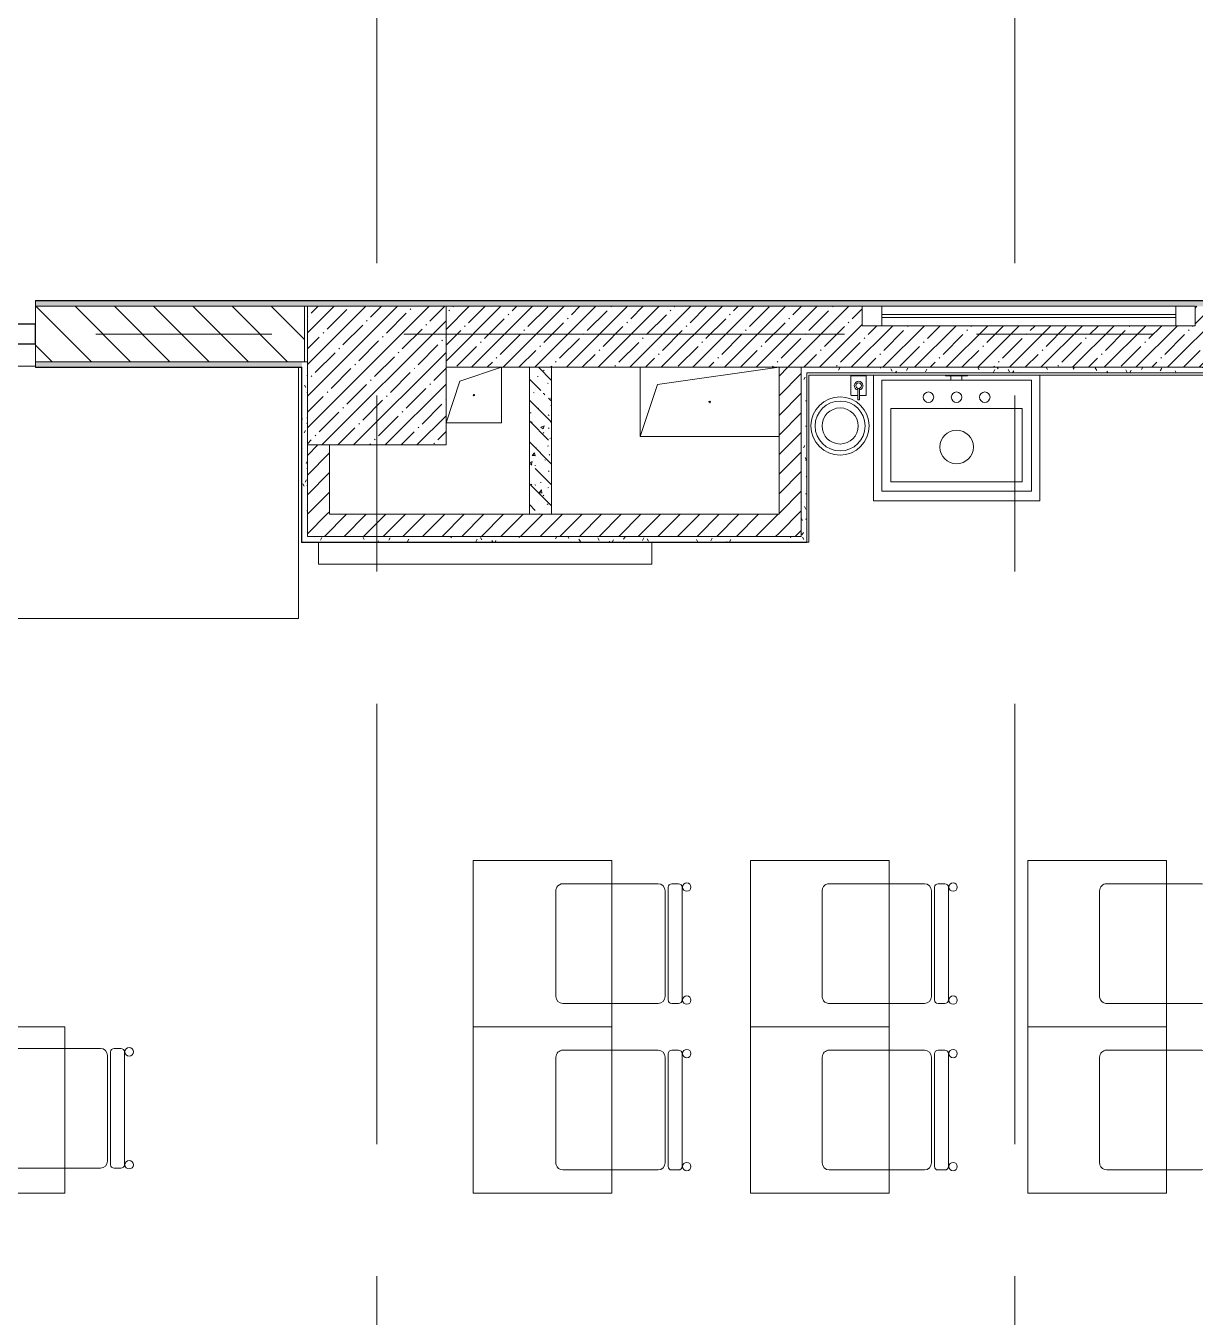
# Model space of a CAD drawing. Header units: millimetres. Extents: x 35147 to 231677, y -8553 to 29000.
# Drawn here: x 50895 to 55110, y 4256 to 8911 of the extents above; entities that cross this region are included whole.
import ezdxf

# ---------------------------------------------------------------- set-up
doc = ezdxf.new("R2010")
doc.units = ezdxf.units.MM
doc.linetypes.add('Осевая', pattern=[3175, 635, -476.25, 1587.5, -476.25])
for name, color, linetype, lineweight in [('A-GENM', 7, 'Continuous', 9), ('A-GLAZ', 7, 'Continuous', 9), ('A-GLAZ-1', 7, 'Continuous', 13), ('A-GLAZ-CWMG', 7, 'Continuous', 9), ('A-GLAZ-CWMG-1', 7, 'Continuous', 25), ('A-WALL', 7, 'Continuous', 9), ('I-WALL', 7, 'Continuous', 9), ('P-SANR-FIXT', 7, 'Continuous', 9), ('P-SANR-FIXT-1', 7, 'Continuous', 13), ('S-COLS', 7, 'Continuous', 9), ('Оси-2', 7, 'Осевая', 9)]:
    doc.layers.add(name, color=color, linetype=linetype, lineweight=lineweight)
for name, color, linetype, lineweight, true_color in [('A-WALL-1', 7, 'Continuous', 9, 0x3c3c3c), ('A-WALL-FNSH-1', 7, 'Continuous', 9, 0x3c3c3c), ('I-FURN-1', 7, 'Continuous', 9, 0xf0f0f0)]:
    doc.layers.add(name, color=color, linetype=linetype, lineweight=lineweight, true_color=true_color)
pattern_1 = [(45, (0, 0), (-35.35534, 35.35534), [])]
pattern_2 = [(0, (0, 0), (121.92, 30.48), [10.058, -81.382, 10.058, -81.382, -487.68]), (0, (0, 0), (121.92, 30.48), [-182.88, 10.058, -172.822, 10.058, -81.382, -213.36]), (0, (0, 0), (121.92, 30.48), [-457.2, 10.058, -50.902, 10.058, -142.342]), (120, (45.72, 15.24), (-87.356454, 90.345817), [10.058, -81.382, 10.058, -81.382, -487.68]), (120, (45.72, 15.24), (-87.356454, 90.345817), [-182.88, 10.058, -172.822, 10.058, -81.382, -213.36]), (120, (45.72, 15.24), (-87.356454, 90.345817), [-457.2, 10.058, -50.902, 10.058, -142.342]), (240, (60.96, 76.2), (-34.563546, -120.825817), [10.058, -81.382, 10.058, -81.382, -487.68]), (240, (60.96, 76.2), (-34.563546, -120.825817), [-182.88, 10.058, -172.822, 10.058, -81.382, -213.36]), (240, (60.96, 76.2), (-34.563546, -120.825817), [-457.2, 10.058, -50.902, 10.058, -142.342])]

# ---------------------------------------------------------------- blocks, each defined once
blk = doc.blocks.new('BSC_Колонна _Прямоугольная - 500х500-V3-План размещения напольных электротехнических лючков и розеток 2 этажа в осях 12-23')
at = {"layer": 'S-COLS'}
h = blk.add_hatch(dxfattribs=at)
h.set_pattern_fill('FP_4', color=256, style=0, pattern_type=2)
h.set_pattern_definition([(45, (-52160, -7650), (-57.02463, 57.02463), []), (45, (-52102.975, -7650), (-57.02463, 57.02463), [100.806, -20.161, 3.353, -16.808])])
h.paths.add_polyline_path([(-250, -250), (250, -250), (250, 250), (-250, 250)])
for p, q in [((250, 250), (-250, 250)), ((-250, 250), (-250, -250)), ((250, -250), (250, 250)), ((-250, -250), (250, -250))]:
    blk.add_line(p, q, dxfattribs=at)
blk = doc.blocks.new('GM_Отверстие прямоугольное _в плите_ - Отверстие-V52-План размещения напольных электротехнических лючков и розеток 2 этажа в осях 12-23')
at = {"layer": 'A-GENM'}
for p, q in [((-250, -125), (-250, 125)), ((-250, 125), (-250, -125)), ((-187.5, 62.5), (250, 125)), ((-250, -125), (-187.5, 62.5)), ((250, -125), (-250, -125)), ((-250, -125), (250, -125))]:
    blk.add_line(p, q, dxfattribs=at)
for start, end in [(360, 180), (180, 360)]:
    blk.add_arc((0, 0), 2.5, start, end, dxfattribs=at)
blk = doc.blocks.new('GM_Отверстие прямоугольное _в плите_ - Отверстие-V57-План размещения напольных электротехнических лючков и розеток 2 этажа в осях 12-23')
at = {"layer": 'A-GENM'}
for p, q in [((-50, 50), (100, 100)), ((100, 100), (100, -100)), ((100, -100), (100, 100)), ((-100, -100), (-50, 50)), ((100, -100), (-100, -100)), ((-100, -100), (100, -100))]:
    blk.add_line(p, q, dxfattribs=at)
for start, end in [(360, 180), (180, 360)]:
    blk.add_arc((0, 0), 2.5, start, end, dxfattribs=at)
blk = doc.blocks.new('120_Окно_СКБ_1Ст - 120_Окно_СКБ_1Ст 400х1200 EI30-24228621-План размещения напольных электротехнических лючков и розеток 2 этажа в осях 12-23')
at = {"layer": 'A-GLAZ'}
for p, q in [((600, 110), (-600, 110)), ((530, 80), (-530, 80)), ((530, 70), (-530, 70)), ((-600, 40), (600, 40))]:
    blk.add_line(p, q, dxfattribs=at)
at = {"layer": 'A-GLAZ-1'}
for p, q in [((-600, 40), (-600, 110)), ((-600, 110), (-530, 110)), ((-530, 110), (-530, 40)), ((530, 40), (530, 110)), ((530, 110), (600, 110)), ((600, 110), (600, 40)), ((-530, 40), (-600, 40)), ((600, 40), (530, 40))]:
    blk.add_line(p, q, dxfattribs=at)
blk = doc.blocks.new('Мойка кухонная - Раковина Roca Victoria-N Unik 600х460 мм-V82-План размещения напольных электротехнических лючков и розеток 2 этажа в осях 12-23')
at = {"layer": 'P-SANR-FIXT'}
for p, q in [((270, 0), (-270, 0)), ((-270, 0), (-270, -400)), ((270, -400), (270, 0)), ((236.1, -102.3), (-236.6, -102.3)), ((-236.6, -102.3), (-236.6, -366.4)), ((236.1, -366.4), (236.1, -102.3)), ((-236.6, -366.4), (236.1, -366.4)), ((-270, -400), (270, -400))]:
    blk.add_line(p, q, dxfattribs=at)
for centre, radius, start, end in [((-101.6, -61.9), 19, 90, 180), ((-101.6, -61.9), 19, 360, 90), ((0, -61.9), 19, 360, 180), ((101.6, -61.9), 19.1, 360, 180), ((-101.6, -61.9), 19, 180, 270), ((-101.6, -61.9), 19.1, 270, 360), ((0, -61.9), 19, 180, 360), ((101.6, -61.9), 19.1, 180, 360), ((0, -241.3), 60.5, 360, 180), ((0, -241.3), 60.5, 180, 360)]:
    blk.add_arc(centre, radius, start, end, dxfattribs=at)
blk = doc.blocks.new('Стол базовый прямоугольный - 1_290-V83-План размещения напольных электротехнических лючков и розеток 2 этажа в осях 12-23')
at = {"layer": 'I-FURN-1'}
for p, q in [((-330, 455), (-617.5, 455)), ((-617.5, 455), (-617.5, -455)), ((617.5, -455), (617.5, 450.5)), ((-617.5, -455), (617.5, -455))]:
    blk.add_line(p, q, dxfattribs=at)
blk = doc.blocks.new('Стол базовый прямоугольный - 1_7а-25476368-План размещения напольных электротехнических лючков и розеток 2 этажа в осях 12-23')
at = {"layer": 'I-FURN-1'}
for p, q in [((250, 300), (-250, 300)), ((-250, 300), (-250, -300)), ((250, -300), (250, 300)), ((-250, -300), (250, -300))]:
    blk.add_line(p, q, dxfattribs=at)
blk = doc.blocks.new('Стул Breuer - 1_9а-V95-План размещения напольных электротехнических лючков и розеток 2 этажа в осях 12-23')
at = {"layer": 'I-FURN-1'}
for p, q in [((190.5, 241.3), (-190.5, 241.3)), ((-215.9, 215.9), (-215.9, 40)), ((215.9, 40), (215.9, 215.9)), ((-215.9, 40), (-215.9, -127)), ((215.9, -127), (215.9, 40)), ((-215.9, -176.2), (-215.9, -200.8)), ((203.2, -163.5), (-203.2, -163.5)), ((-190.5, -152.4), (190.5, -152.4)), ((215.9, -200.8), (215.9, -176.2)), ((-203.2, -213.5), (203.2, -213.5))]:
    blk.add_line(p, q, dxfattribs=at)
for centre, radius, start, end in [((-190.5, 215.9), 25.4, 90, 180), ((190.5, 215.9), 25.4, 60, 90), ((190.5, 215.9), 25.4, 0, 60), ((-190.5, -127), 25.4, 180, 270), ((190.5, -127), 25.4, 270, 360), ((-203.2, -176.2), 12.7, 90, 180), ((203.2, -176.2), 12.7, 360, 90), ((-203.5, -230.6), 15.1, 360, 180), ((-203.5, -230.6), 15.1, 180, 360), ((-203.2, -200.8), 12.7, 180, 270), ((203.7, -230.6), 15.1, 360, 180), ((203.7, -230.6), 15.1, 180, 360), ((203.2, -200.8), 12.7, 270, 360)]:
    blk.add_arc(centre, radius, start, end, dxfattribs=at)
blk = doc.blocks.new('Стул Breuer - 1_9а-V96-План размещения напольных электротехнических лючков и розеток 2 этажа в осях 12-23')
at = {"layer": 'I-FURN-1'}
for p, q in [((190.5, 241.3), (-190.5, 241.3)), ((-215.9, 215.9), (-215.9, 40)), ((215.9, 40), (215.9, 215.9)), ((-215.9, 40), (-215.9, -127)), ((215.9, -127), (215.9, 40)), ((-215.9, -176.2), (-215.9, -200.8)), ((203.2, -163.5), (-203.2, -163.5)), ((-190.5, -152.4), (190.5, -152.4)), ((215.9, -200.8), (215.9, -176.2)), ((-203.2, -213.5), (203.2, -213.5))]:
    blk.add_line(p, q, dxfattribs=at)
for centre, radius, start, end in [((-190.5, 215.9), 25.4, 105, 180), ((-190.5, 215.9), 25.4, 90, 105), ((190.5, 215.9), 25.4, 0, 90), ((-190.5, -127), 25.4, 180, 270), ((190.5, -127), 25.4, 270, 360), ((-203.2, -176.2), 12.7, 90, 180), ((203.2, -176.2), 12.7, 360, 90), ((-203.5, -230.6), 15.1, 360, 180), ((-203.5, -230.6), 15.1, 180, 360), ((-203.2, -200.8), 12.7, 180, 270), ((203.7, -230.6), 15.1, 360, 180), ((203.7, -230.6), 15.1, 180, 360), ((203.2, -200.8), 12.7, 270, 360)]:
    blk.add_arc(centre, radius, start, end, dxfattribs=at)
blk = doc.blocks.new('Стул Breuer - 1_9а-V97-План размещения напольных электротехнических лючков и розеток 2 этажа в осях 12-23')
at = {"layer": 'I-FURN-1'}
for p, q in [((190.5, 241.3), (-190.5, 241.3)), ((-215.9, 215.9), (-215.9, 0)), ((215.9, 0), (215.9, 215.9)), ((-215.9, 0), (-215.9, -127)), ((215.9, -127), (215.9, 0)), ((-215.9, -176.2), (-215.9, -200.8)), ((203.2, -163.5), (-203.2, -163.5)), ((-190.5, -152.4), (190.5, -152.4)), ((215.9, -200.8), (215.9, -176.2)), ((-203.2, -213.5), (203.2, -213.5))]:
    blk.add_line(p, q, dxfattribs=at)
for centre, radius, start, end in [((-190.5, 215.9), 25.4, 120, 150), ((-190.5, 215.9), 25.4, 105, 120), ((-190.5, 215.9), 25.4, 90, 105), ((190.5, 215.9), 25.4, 15, 90), ((-190.5, 215.9), 25.4, 150, 180), ((190.5, 215.9), 25.4, 0, 15), ((-190.5, -127), 25.4, 180, 270), ((190.5, -127), 25.4, 270, 360), ((-203.2, -176.2), 12.7, 90, 180), ((203.2, -176.2), 12.7, 360, 90), ((-203.5, -230.6), 15.1, 360, 180), ((-203.5, -230.6), 15.1, 180, 360), ((-203.2, -200.8), 12.7, 180, 270), ((203.7, -230.6), 15.1, 360, 180), ((203.7, -230.6), 15.1, 180, 360), ((203.2, -200.8), 12.7, 270, 360)]:
    blk.add_arc(centre, radius, start, end, dxfattribs=at)
blk = doc.blocks.new('Стул Breuer - 1_9а-V61-План размещения напольных электротехнических лючков и розеток 2 этажа в осях 12-23')
at = {"layer": 'I-FURN-1'}
for p, q in [((190.5, 241.3), (-190.5, 241.3)), ((-215.9, 215.9), (-215.9, 0)), ((215.9, 0), (215.9, 215.9)), ((-215.9, 0), (-215.9, -127)), ((215.9, -127), (215.9, 0)), ((-215.9, -176.2), (-215.9, -200.8)), ((203.2, -163.5), (-203.2, -163.5)), ((-190.5, -152.4), (190.5, -152.4)), ((215.9, -200.8), (215.9, -176.2)), ((-203.2, -213.5), (203.2, -213.5))]:
    blk.add_line(p, q, dxfattribs=at)
for centre, radius, start, end in [((-190.5, 215.9), 25.4, 90, 180), ((190.5, 215.9), 25.4, 0, 90), ((-190.5, -127), 25.4, 180, 270), ((190.5, -127), 25.4, 270, 360), ((-203.2, -176.2), 12.7, 90, 180), ((203.2, -176.2), 12.7, 360, 90), ((-203.5, -230.6), 15.1, 360, 180), ((-203.5, -230.6), 15.1, 180, 360), ((-203.2, -200.8), 12.7, 180, 270), ((203.7, -230.6), 15.1, 360, 180), ((203.7, -230.6), 15.1, 180, 360), ((203.2, -200.8), 12.7, 270, 360)]:
    blk.add_arc(centre, radius, start, end, dxfattribs=at)
blk = doc.blocks.new('Стул Breuer - 1_9а-V98-План размещения напольных электротехнических лючков и розеток 2 этажа в осях 12-23')
at = {"layer": 'I-FURN-1'}
for p, q in [((190.5, 241.3), (-190.5, 241.3)), ((-215.9, 215.9), (-215.9, 0)), ((215.9, 0), (215.9, 215.9)), ((-215.9, 0), (-215.9, -127)), ((215.9, -127), (215.9, 0)), ((-215.9, -176.2), (-215.9, -200.8)), ((203.2, -163.5), (-203.2, -163.5)), ((-190.5, -152.4), (190.5, -152.4)), ((215.9, -200.8), (215.9, -176.2)), ((-203.2, -213.5), (203.2, -213.5))]:
    blk.add_line(p, q, dxfattribs=at)
for centre, radius, start, end in [((-190.5, 215.9), 25.4, 90, 150), ((190.5, 215.9), 25.4, 0, 90), ((-190.5, 215.9), 25.4, 150, 180), ((-190.5, -127), 25.4, 180, 270), ((190.5, -127), 25.4, 270, 360), ((-203.2, -176.2), 12.7, 90, 180), ((203.2, -176.2), 12.7, 360, 90), ((-203.5, -230.6), 15.1, 360, 180), ((-203.5, -230.6), 15.1, 180, 360), ((-203.2, -200.8), 12.7, 180, 270), ((203.7, -230.6), 15.1, 360, 180), ((203.7, -230.6), 15.1, 180, 360), ((203.2, -200.8), 12.7, 270, 360)]:
    blk.add_arc(centre, radius, start, end, dxfattribs=at)
blk = doc.blocks.new('Стул Breuer - 1_9а-V99-План размещения напольных электротехнических лючков и розеток 2 этажа в осях 12-23')
at = {"layer": 'I-FURN-1'}
for p, q in [((190.5, 241.3), (-190.5, 241.3)), ((-215.9, 215.9), (-215.9, 0)), ((215.9, 0), (215.9, 215.9)), ((-215.9, 0), (-215.9, -127)), ((215.9, -127), (215.9, 0)), ((-215.9, -176.2), (-215.9, -200.8)), ((203.2, -163.5), (-203.2, -163.5)), ((-190.5, -152.4), (190.5, -152.4)), ((215.9, -200.8), (215.9, -176.2)), ((-203.2, -213.5), (203.2, -213.5))]:
    blk.add_line(p, q, dxfattribs=at)
for centre, radius, start, end in [((-190.5, 215.9), 25.4, 105, 180), ((-190.5, 215.9), 25.4, 90, 105), ((190.5, 215.9), 25.4, 0, 90), ((-190.5, -127), 25.4, 180, 270), ((190.5, -127), 25.4, 270, 360), ((-203.2, -176.2), 12.7, 90, 180), ((203.2, -176.2), 12.7, 360, 90), ((-203.5, -230.6), 15.1, 360, 180), ((-203.5, -230.6), 15.1, 180, 360), ((-203.2, -200.8), 12.7, 180, 270), ((203.7, -230.6), 15.1, 360, 180), ((203.7, -230.6), 15.1, 180, 360), ((203.2, -200.8), 12.7, 270, 360)]:
    blk.add_arc(centre, radius, start, end, dxfattribs=at)
blk = doc.blocks.new('Стул Breuer - 1_9а-V103-План размещения напольных электротехнических лючков и розеток 2 этажа в осях 12-23')
at = {"layer": 'I-FURN-1'}
for p, q in [((190.5, 241.3), (-190.5, 241.3)), ((-215.9, 215.9), (-215.9, 1)), ((215.9, 1), (215.9, 215.9)), ((-215.9, 1), (-215.9, -127)), ((215.9, -127), (215.9, 1)), ((-215.9, -176.2), (-215.9, -200.8)), ((203.2, -163.5), (-203.2, -163.5)), ((-190.5, -152.4), (190.5, -152.4)), ((215.9, -200.8), (215.9, -176.2)), ((-203.2, -213.5), (203.2, -213.5))]:
    blk.add_line(p, q, dxfattribs=at)
for centre, radius, start, end in [((-190.5, 215.9), 25.4, 90, 180), ((190.5, 215.9), 25.4, 60, 90), ((190.5, 215.9), 25.4, 45, 60), ((190.5, 215.9), 25.4, 0, 45), ((-190.5, -127), 25.4, 180, 270), ((190.5, -127), 25.4, 270, 360), ((-203.2, -176.2), 12.7, 90, 180), ((203.2, -176.2), 12.7, 360, 90), ((-203.5, -230.6), 15.1, 360, 180), ((-203.5, -230.6), 15.1, 180, 360), ((-203.2, -200.8), 12.7, 180, 270), ((203.7, -230.6), 15.1, 360, 180), ((203.7, -230.6), 15.1, 180, 360), ((203.2, -200.8), 12.7, 270, 360)]:
    blk.add_arc(centre, radius, start, end, dxfattribs=at)
blk = doc.blocks.new('сифон - Для раковины-V182-План размещения напольных электротехнических лючков и розеток 2 этажа в осях 12-23')
at = {"layer": 'P-SANR-FIXT'}
for p, q in [((233.5, 40), (231.1, 40)), ((231.1, -40), (231.1, 40)), ((231.1, -40), (233.5, -40))]:
    blk.add_line(p, q, dxfattribs=at)
at = {"layer": 'P-SANR-FIXT-1'}
for p, q in [((231.1, 20), (215.5, 20)), ((215.5, -20), (231.1, -20))]:
    blk.add_line(p, q, dxfattribs=at)
blk = doc.blocks.new('мусорная корзина - Round_ Metal-30590745-План размещения напольных электротехнических лючков и розеток 2 этажа в осях 12-23')
at = {"layer": 'P-SANR-FIXT'}
for radius, start, end in [(105, 0, 180), (90, 360, 180), (65, 0, 180), (105, 180, 360), (90, 180, 360), (65, 180, 360)]:
    blk.add_arc((0, 0), radius, start, end, dxfattribs=at)
blk = doc.blocks.new('TOY_Диспансер мыло - Дозатор Elegance new 11654 019001 хром-30949243-План размещения напольных электротехнических лючков и розеток 2 этажа в осях 12-23')
at = {"layer": 'A-GENM'}
for p, q in [((127.9, 96.6), (122.2, 96.6)), ((122.2, 96.6), (122.2, 81.7)), ((127.9, 81.7), (127.9, 96.6)), ((97.5, 79.7), (97.5, 12)), ((122.2, 81.7), (99.5, 81.7)), ((122.2, 81.7), (102.9, 81.7)), ((122.2, 82.7), (122.2, 55.3)), ((127.9, 55.3), (127.9, 82.7)), ((146.9, 81.7), (127.9, 81.7)), ((150.5, 81.7), (127.9, 81.7)), ((152.5, 12), (152.5, 79.7)), ((99.5, 10), (105, 10)), ((145, 10), (105, 10)), ((105, 10), (105, 7.5)), ((145, 7.5), (145, 10)), ((145, 10), (150.5, 10))]:
    blk.add_line(p, q, dxfattribs=at)
blk.add_circle((125, 45.7), 10, dxfattribs=at)
for centre, radius, start, end in [((99.5, 79.7), 2, 90, 180), ((125, 45.7), 15.7, 100.4353, 79.365), ((150.5, 79.7), 2, 360, 90), ((99.5, 12), 2, 180, 270), ((150.5, 12), 2, 270, 360)]:
    blk.add_arc(centre, radius, start, end, dxfattribs=at)
blk = doc.blocks.new('Прямоугольный импост - 50 x 70 мм-31700031-План размещения напольных электротехнических лючков и розеток 2 этажа в осях 12-23')
at = {"layer": 'A-GLAZ-CWMG-1'}
for p, q in [((-70, 35), (0, 35)), ((-70, -35), (-70, 35)), ((0, 35), (0, -35)), ((0, -35), (-70, -35))]:
    blk.add_line(p, q, dxfattribs=at)

msp = doc.modelspace()

# ---------------------------------------------------------------- hatches: boundary and pattern name
at = {"layer": 'I-WALL'}
h = msp.add_hatch(dxfattribs=at)
h.set_pattern_fill('FP_58', color=256, style=0, pattern_type=2)
h.set_pattern_definition(pattern_2)
h.paths.add_polyline_path([(74750, 7900), (74750, 7920), (73705, 7920), (73705, 7908), (73760, 7908), (73760, 7900), (74669.4, 7900)])
h.paths.add_polyline_path([(71765, 7900), (72250, 7900), (72250, 7908), (72305, 7908), (72305, 7920), (71735, 7920), (71735, 7908), (71765, 7908), (71765, 7901.7)])
h.paths.add_polyline_path([(70302.2, 7900), (70605, 7900), (70605, 7908), (70635, 7908), (70635, 7920), (69360.5, 7920), (69360.5, 7908), (69390.5, 7908), (69390.5, 7900)])
h.paths.add_polyline_path([(68230.5, 7900), (68230.5, 7908), (68260.5, 7908), (68260.5, 7920), (67055, 7920), (67055, 7908), (67085, 7908), (67085, 7900), (67390.8, 7900)])
h.paths.add_polyline_path([(65925, 7900), (65925, 7908), (65955, 7908), (65955, 7920), (59931, 7920), (59931, 7900), (65910, 7900)])
h.paths.add_polyline_path([(57431, 7900), (57431, 7920), (50930, 7920), (50930, 7900), (56910, 7900)])
h.paths.add_polyline_path([(48430, 7900), (48430, 7920), (42061, 7920), (42061, 7900), (47910, 7900)])
h.paths.add_polyline_path([(39561, 7900), (39561, 7920), (38742.7, 7920), (38742.7, 7900), (39040, 7900)])
h = msp.add_hatch(dxfattribs=at)
h.set_pattern_fill('FP_19', color=256, style=0, pattern_type=2)
h.set_pattern_definition([(135, (0, 0), (-70.71068, -70.71068), [])])
h.paths.add_polyline_path([(51890, 7700), (51900, 7700), (51900, 7900), (50930, 7900), (50930, 7700)])
h.paths.add_polyline_path([(48430, 7700), (48430, 7900), (47910, 7900), (47910, 7700), (47930, 7700)])
h = msp.add_hatch(dxfattribs=at)
h.set_pattern_fill('FP_17', color=256, style=0, pattern_type=2)
h.set_pattern_definition([(45, (0, 0), (-57.02463, 57.02463), []), (45, (57.025, 0), (-57.02463, 57.02463), [100.806, -20.161, 3.353, -16.808])])
h.paths.add_polyline_path([(56410, 7680), (56410, 7900), (55110, 7900), (55110, 7830), (53910, 7830), (53910, 7900), (52410, 7900), (52410, 7680), (55744.9, 7680)])
h = msp.add_hatch(dxfattribs=at)
h.set_pattern_fill('FP_58', color=256, style=0, pattern_type=2)
h.set_pattern_definition(pattern_2)
h.paths.add_polyline_path([(51890, 7680), (51890, 7700), (50930, 7700), (50930, 7680)])
h.paths.add_polyline_path([(48430, 7680), (48430, 7700), (47930, 7700), (47930, 7680)])
h = msp.add_hatch(dxfattribs=at)
h.set_pattern_fill('FP_58', color=256, style=0, pattern_type=2)
h.set_pattern_definition(pattern_2)
h.paths.add_polyline_path([(51890, 7070), (51910, 7070), (51910, 7700), (51890, 7700), (51890, 7400)])
h = msp.add_hatch(dxfattribs=at)
h.set_pattern_fill('FP_27', color=256, style=0, pattern_type=2)
h.set_pattern_definition([(135, (0, 0), (-75.43415, -75.43415), [106.68, -17.78, 3.556, -17.78]), (135, (0, 75.39), (-75.43415, -75.43415), []), (50, (0, 0), (127.52922, -11.15758), [13.335, -146.685]), (355, (0, 0), (-24.66966, 133.74002), [10.668, -117.348]), (100.451, (10.63, -0.93), (102.85973, 122.58178), [11.333, -124.663]), (46.184, (0, 35.56), (189.75516, -29.43036), [20.002, -220.027]), (96.636, (15.81, 33.1), (166.1822, 173.1996), [17, -186.995]), (351.184, (0, 35.56), (166.1839, 173.1976), [16.002, -176.022]), (21, (17.78, 26.67), (106.13027, -71.58603), [13.335, -146.685]), (326, (17.78, 26.67), (43.26188, 128.93175), [10.668, -117.348]), (71.451, (26.62, 20.7), (149.39198, 57.34505), [11.333, -124.663]), (37.5, (0, 0), (2.16223, 59.188357), [3.353, -112.573, 3.353, -115.773, -117.792]), (37.5, (0, 0), (2.16223, 59.188357), [-235.052, 3.353, -114.44]), (7.5, (0, 0), (46.77386, 70.12615), [3.353, -64.567, 3.353, -109.906, -44.894]), (7.5, (0, 0), (46.77386, 70.12615), [-181.178, 3.353, -41.542]), (327.5, (-39.65, 0), (94.91367, -4.010093), [3.353, -41.097, 3.353, -135.331, -184.023]), (327.5, (-39.65, 0), (94.91367, -4.010093), [-183.134, 3.353, -180.67]), (317.5, (-57.43, 0), (103.69057, 17.79882), [3.353, -54.432, 3.353, -88.748, -130.683]), (317.5, (-57.43, 0), (103.69057, 17.79882), [-149.885, 3.353, -127.33])])
h.paths.add_polyline_path([(52790, 7150), (52790, 7680), (52710, 7680), (52710, 7150)])
h = msp.add_hatch(dxfattribs=at)
h.set_pattern_fill('FP_22', color=256, style=0, pattern_type=2)
h.set_pattern_definition(pattern_1)
h.paths.add_polyline_path([(53610, 7070), (53690, 7070), (53690, 7680), (53610, 7680), (53610, 7150)])
h = msp.add_hatch(dxfattribs=at)
h.set_pattern_fill('FP_58', color=256, style=0, pattern_type=2)
h.set_pattern_definition(pattern_2)
h.paths.add_polyline_path([(55017.1, 7660), (55210, 7660.5), (55210, 7680), (53690, 7680), (53690, 7660), (54289.2, 7660)])
h = msp.add_hatch(dxfattribs=at)
h.set_pattern_fill('FP_58', color=256, style=0, pattern_type=2)
h.set_pattern_definition(pattern_2)
h.paths.add_polyline_path([(53710, 7050), (53710, 7660), (53690, 7660), (53690, 7050)])
h = msp.add_hatch(dxfattribs=at)
h.set_pattern_fill('FP_22', color=256, style=0, pattern_type=2)
h.set_pattern_definition(pattern_1)
h.paths.add_polyline_path([(51990, 7150), (51990, 7400), (51910, 7400), (51910, 7150)])
h = msp.add_hatch(dxfattribs=at)
h.set_pattern_fill('FP_22', color=256, style=0, pattern_type=2)
h.set_pattern_definition(pattern_1)
h.paths.add_polyline_path([(53610, 7070), (53610, 7150), (51910, 7150), (51910, 7070), (52833.5, 7070)])
h = msp.add_hatch(dxfattribs=at)
h.set_pattern_fill('FP_58', color=256, style=0, pattern_type=2)
h.set_pattern_definition(pattern_2)
h.paths.add_polyline_path([(53690, 7050), (53690, 7070), (51890, 7070), (51890, 7050), (52833.5, 7050)])

# ---------------------------------------------------------------- linework, layer by layer
at = {"layer": 'A-WALL'}
for p, q in [((57431, 7920), (50930, 7920)), ((51910, 7700), (50930, 7700)), ((51890, 7679), (51889, 7679)), ((52410, 7680), (56410, 7680)), ((53690, 7680), (53690, 7660)), ((53690, 7070), (53690, 7660)), ((53690, 7660), (53690, 7070))]:
    msp.add_line(p, q, dxfattribs=at)
at = {"layer": 'A-WALL-1'}
for p, q in [((50930, 7920), (50930, 7680)), ((50930, 7900), (51910, 7900)), ((51900, 7700), (51900, 7900)), ((53910, 7900), (52410, 7900)), ((50930, 7680), (51890, 7680)), ((51890, 7680), (51890, 7679)), ((52710, 7680), (52710, 7150)), ((52790, 7150), (52790, 7680)), ((53610, 7680), (53610, 7150)), ((51910, 7400), (51910, 7070)), ((51990, 7150), (51990, 7400)), ((53610, 7150), (51990, 7150)), ((51890, 7050), (53710, 7050)), ((53690, 7070), (51910, 7070))]:
    msp.add_line(p, q, dxfattribs=at)
at = {"layer": 'A-WALL-FNSH-1'}
for p, q in [((57431, 7921), (50930, 7921)), ((50930, 7921), (50930, 7920)), ((50930, 7680), (50930, 7679)), ((50930, 7679), (51889, 7679)), ((51889, 7679), (51889, 7049)), ((51890, 7050), (51890, 7679)), ((51889, 7049), (53710, 7049)), ((53710, 7049), (53710, 7050))]:
    msp.add_line(p, q, dxfattribs=at)
at = {"layer": 'I-FURN-1'}
for p, q in [((53950, 7652), (53950, 7199)), ((53950, 7199), (53950, 7652)), ((54550, 7199), (54550, 7652)), ((54550, 7652), (54550, 7199)), ((53950, 7199), (54550, 7199)), ((54550, 7199), (53950, 7199)), ((51950, 7050), (51950, 6970)), ((51950, 6970), (51950, 7050)), ((53150.9, 6970), (53150.9, 7050)), ((53150.9, 7050), (53150.9, 6970)), ((51950, 6970), (53150.9, 6970)), ((53150.9, 6970), (51950, 6970))]:
    msp.add_line(p, q, dxfattribs=at)
at = {"layer": 'I-WALL'}
for p, q in [((53710, 7660), (55209.5, 7660)), ((53710, 7050), (53710, 7660)), ((55201.5, 7652), (53718, 7652)), ((53718, 7652), (53718, 7050)), ((53710, 7050), (53718, 7050))]:
    msp.add_line(p, q, dxfattribs=at)
at = {"layer": 'Оси-2'}
for p, q in [((52160, 593.7), (52160, 24898.1)), ((54460, 593.7), (54460, 24898.1)), ((38446.8, 7800), (82200, 7800))]:
    msp.add_line(p, q, dxfattribs=at)

# ---------------------------------------------------------------- block references
at = {"layer": 'A-GENM'}
for name, p in [('GM_Отверстие прямоугольное _в плите_ - Отверстие-V57-План размещения напольных электротехнических лючков и розеток 2 этажа в осях 12-23', (52510, 7580)), ('GM_Отверстие прямоугольное _в плите_ - Отверстие-V52-План размещения напольных электротехнических лючков и розеток 2 этажа в осях 12-23', (53360, 7555))]:
    msp.add_blockref(name, p, dxfattribs=at)
at = {"layer": 'A-GLAZ'}
msp.add_blockref('120_Окно_СКБ_1Ст - 120_Окно_СКБ_1Ст 400х1200 EI30-24228621-План размещения напольных электротехнических лючков и розеток 2 этажа в осях 12-23', (54510, 7790), dxfattribs=at)
at = {"layer": 'A-GLAZ-CWMG', "extrusion": (0, 0, -1), "rotation": 180}
msp.add_blockref('Прямоугольный импост - 50 x 70 мм-31700031-План размещения напольных электротехнических лючков и розеток 2 этажа в осях 12-23', (-50930, 7800), dxfattribs=at)
at = {"layer": 'I-FURN-1'}
for name, p in [('Стол базовый прямоугольный - 1_290-V83-План размещения напольных электротехнических лючков и розеток 2 этажа в осях 12-23', (51260, 7229.5)), ('Стол базовый прямоугольный - 1_7а-25476368-План размещения напольных электротехнических лючков и розеток 2 этажа в осях 12-23', (52756.9, 5602.5)), ('Стол базовый прямоугольный - 1_7а-25476368-План размещения напольных электротехнических лючков и розеток 2 этажа в осях 12-23', (53756.9, 5602.5)), ('Стол базовый прямоугольный - 1_7а-25476368-План размещения напольных электротехнических лючков и розеток 2 этажа в осях 12-23', (54756.9, 5602.5)), ('Стол базовый прямоугольный - 1_7а-25476368-План размещения напольных электротехнических лючков и розеток 2 этажа в осях 12-23', (50785.9, 5002.5)), ('Стол базовый прямоугольный - 1_7а-25476368-План размещения напольных электротехнических лючков и розеток 2 этажа в осях 12-23', (52756.9, 5002.5)), ('Стол базовый прямоугольный - 1_7а-25476368-План размещения напольных электротехнических лючков и розеток 2 этажа в осях 12-23', (53756.9, 5002.5)), ('Стол базовый прямоугольный - 1_7а-25476368-План размещения напольных электротехнических лючков и розеток 2 этажа в осях 12-23', (54756.9, 5002.5))]:
    msp.add_blockref(name, p, dxfattribs=at)
at = {"layer": 'I-FURN-1', "rotation": 89.99999999999959}
for name, p in [('Стул Breuer - 1_9а-V95-План размещения напольных электротехнических лючков и розеток 2 этажа в осях 12-23', (53046.9, 5602.5)), ('Стул Breuer - 1_9а-V97-План размещения напольных электротехнических лючков и розеток 2 этажа в осях 12-23', (54006.9, 5602.5)), ('Стул Breuer - 1_9а-V98-План размещения напольных электротехнических лючков и розеток 2 этажа в осях 12-23', (55006.9, 5602.5)), ('Стул Breuer - 1_9а-V103-План размещения напольных электротехнических лючков и розеток 2 этажа в осях 12-23', (51036.9, 5008.8)), ('Стул Breuer - 1_9а-V96-План размещения напольных электротехнических лючков и розеток 2 этажа в осях 12-23', (53046.9, 5002.5)), ('Стул Breuer - 1_9а-V61-План размещения напольных электротехнических лючков и розеток 2 этажа в осях 12-23', (54006.9, 5002.5)), ('Стул Breuer - 1_9а-V99-План размещения напольных электротехнических лючков и розеток 2 этажа в осях 12-23', (55006.9, 5002.5))]:
    msp.add_blockref(name, p, dxfattribs=at)
at = {"layer": 'P-SANR-FIXT'}
for name, p, rotation in [('TOY_Диспансер мыло - Дозатор Elegance new 11654 019001 хром-30949243-План размещения напольных электротехнических лючков и розеток 2 этажа в осях 12-23', (54021.8, 7659.5), 180), ('сифон - Для раковины-V182-План размещения напольных электротехнических лючков и розеток 2 этажа в осях 12-23', (54249.5, 7418.5), 89.99999999999972)]:
    msp.add_blockref(name, p, dxfattribs=dict(at, rotation=rotation))
for name, p in [('Мойка кухонная - Раковина Roca Victoria-N Unik 600х460 мм-V82-План размещения напольных электротехнических лючков и розеток 2 этажа в осях 12-23', (54250, 7634)), ('мусорная корзина - Round_ Metal-30590745-План размещения напольных электротехнических лючков и розеток 2 этажа в осях 12-23', (53830, 7468.5))]:
    msp.add_blockref(name, p, dxfattribs=at)
at = {"layer": 'S-COLS'}
msp.add_blockref('BSC_Колонна _Прямоугольная - 500х500-V3-План размещения напольных электротехнических лючков и розеток 2 этажа в осях 12-23', (52160, 7650), dxfattribs=at)

doc.saveas('drawing.dxf')
